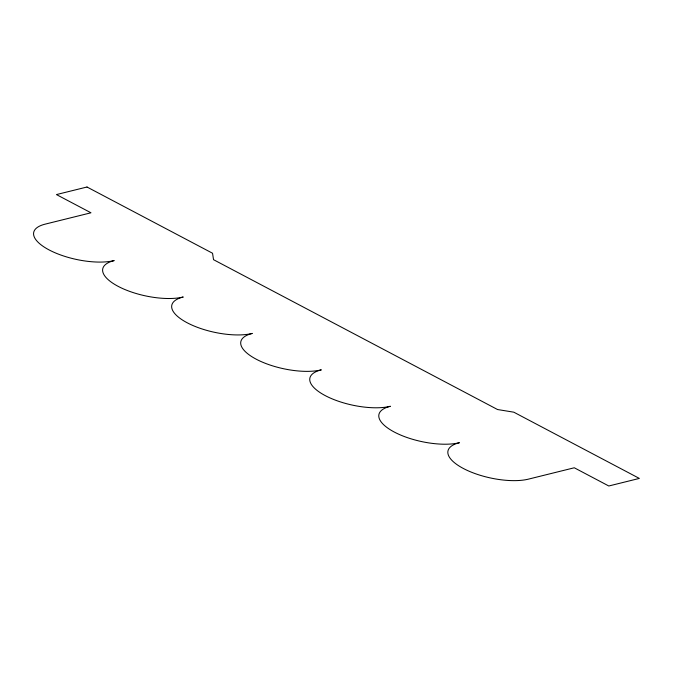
<?xml version="1.0" encoding="UTF-8"?>
<svg xmlns="http://www.w3.org/2000/svg" width="673" height="673" viewBox="0 0 673 673"><rect width="100%" height="100%" fill="white"/><g stroke="black" fill="none" stroke-linecap="round" stroke-linejoin="round"><path stroke-width="1.01" d="M87.002 187.01L56.448 194.581L90.973 212.794L45.141 224.151A47.034 17.389 12.3 0 0 49.112 249.935A47.034 17.389 12.3 0 0 114.183 260.577A47.034 17.389 12.3 0 0 118.154 286.361A47.034 17.389 12.3 0 0 183.233 297.003A47.034 17.389 12.3 0 0 187.203 322.788A47.034 17.389 12.3 0 0 252.274 333.429A47.034 17.389 12.3 0 0 256.245 359.214A47.034 17.389 12.3 0 0 321.315 369.856A47.034 17.389 12.3 0 0 325.286 395.64A47.034 17.389 12.3 0 0 390.357 406.282A47.034 17.389 12.3 0 0 394.328 432.066A47.034 17.389 12.3 0 0 459.407 442.708A47.034 17.389 12.3 0 0 463.377 468.492A47.034 17.389 12.3 0 0 528.448 479.134L574.279 467.777L608.796 485.99L639.35 478.419L513.81 412.187L497.54 409.529L213.534 259.685L212.542 253.241L87.002 187.01"/></g></svg>
